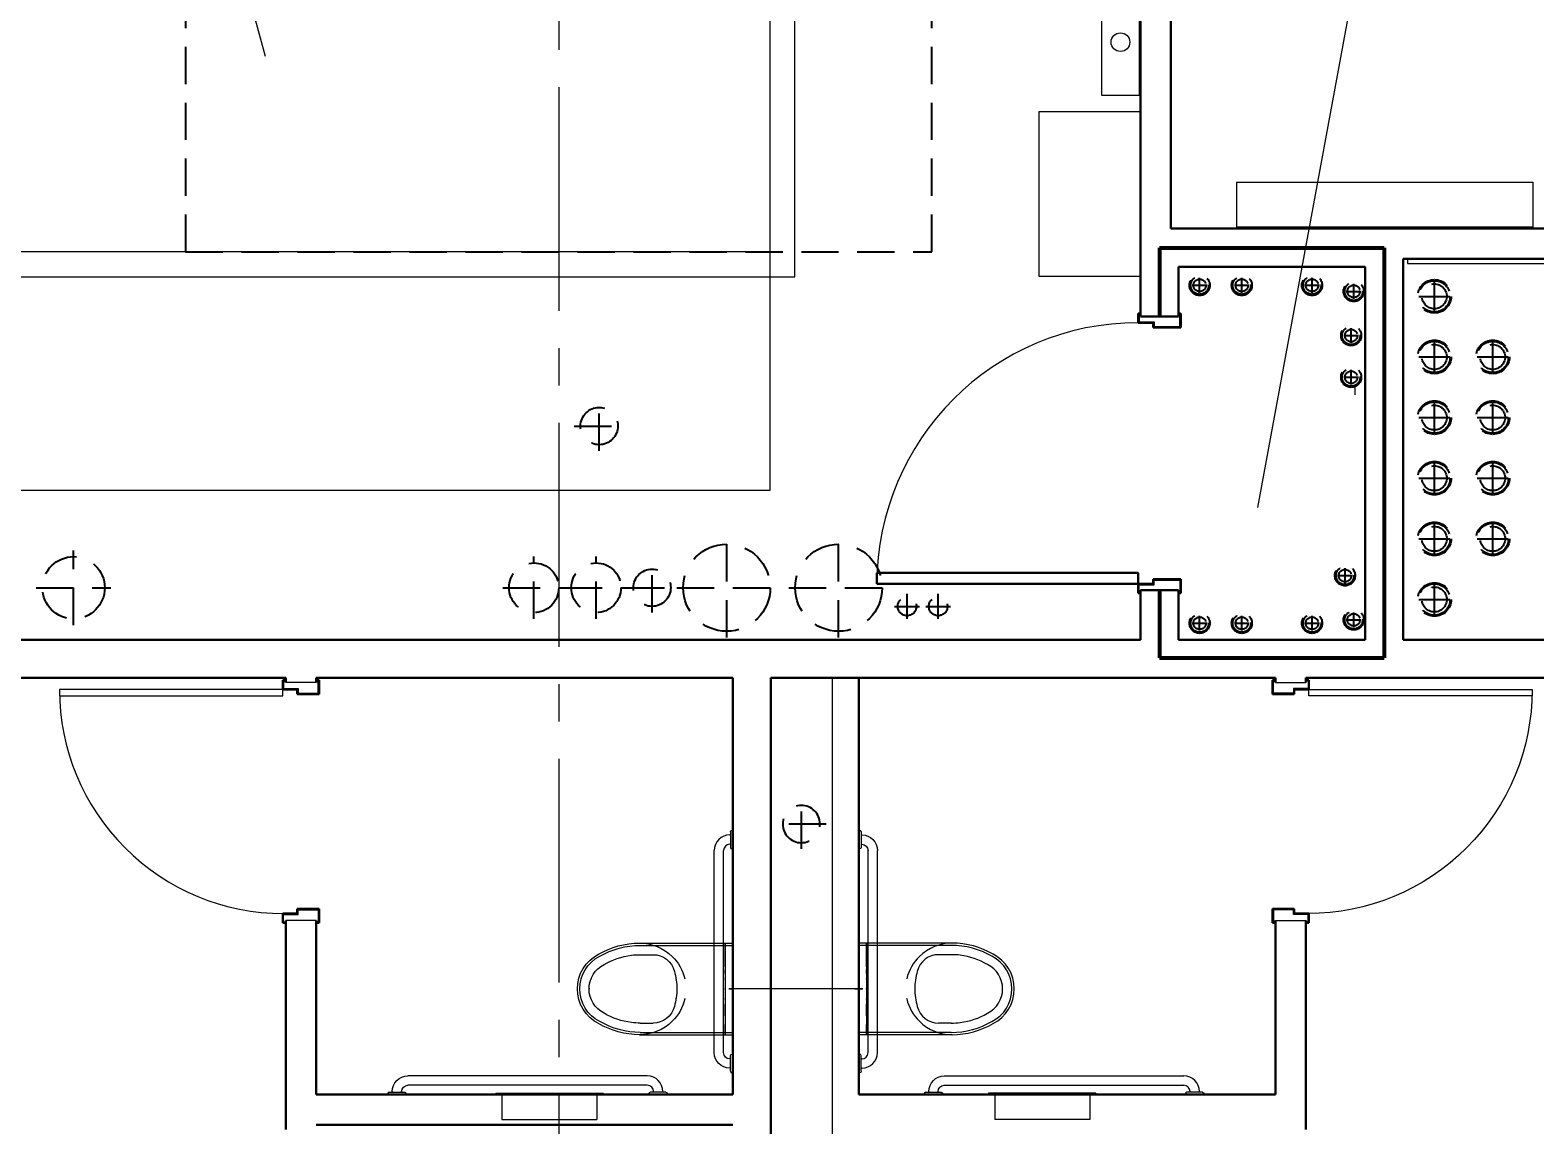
# Model space of a CAD drawing. Header units: inches. Extents: x -26012 to 27, y -3347 to 2082.
# Drawn here: x -23666 to -23424.1, y 690.8 to 866.8 of the extents above; entities that cross this region are included whole.
import ezdxf
from ezdxf import colors
from ezdxf.entities.mleader import LeaderData, LeaderLine
from ezdxf.enums import TextEntityAlignment as Align
from ezdxf.math import Vec2, Vec3

# ---------------------------------------------------------------- set-up
doc = ezdxf.new("R2010")
doc.units = ezdxf.units.IN
doc.header["$LTSCALE"] = 48
doc.header["$MEASUREMENT"] = 0
doc.linetypes.add('A_Column Grid$0$CENTER2', pattern=[1.125, 0.75, -0.125, 0.125, -0.125])
doc.linetypes.add('NB - 5th floor_plan$0$HIDDEN2', pattern=[0.1875, 0.125, -0.0625])
doc.layers.get('0').update_dxf_attribs({"plot": 0})
for name, color, linetype in [('A104$0$A-AREA-IDEN', 8, 'Continuous'), ('A104$0$A-DOOR', 8, 'Continuous'), ('A104$0$A-DOOR-FRAM', 8, 'Continuous'), ('A104$0$A-FLOR-PFIX', 8, 'Continuous'), ('A104$0$A-FLOR-SPCL', 8, 'Continuous'), ('A104$0$A-PLYWOOD', 8, 'Continuous'), ('A104$0$A-WALL-FULL-INTR', 8, 'Continuous'), ('A104$0$bc104 - A-WALL-FIRE', 8, 'Continuous'), ('A104$0$E-POWER-PNL', 8, 'Continuous'), ('A104$0$F-PROT-ALRM', 8, 'Continuous'), ('A104$0$Level 30', 8, 'Continuous'), ('A104$0$M-CONC-PAD', 8, 'Continuous'), ('A104$0$M-HVAC', 8, 'Continuous'), ('A_Column Grid$0$A-GRID-GRD1-15', 8, 'A_Column Grid$0$CENTER2'), ('Core Callout Boundary$0$M-Anno-Symb', 102, 'Continuous'), ('NB - 5th floor_plan$0$STDROPS', 1, 'NB - 5th floor_plan$0$HIDDEN2'), ('NB - 5th floor_plan$0$STWETSTACK', 1, 'NB - 5th floor_plan$0$HIDDEN2'), ('XREF', 8, 'Continuous')]:
    doc.layers.add(name, color=color, linetype=linetype)
doc.styles.add('Core Callout Boundary$0$MAMEP ANNO', font='arial.ttf', dxfattribs={"height": 0.101562})
doc.styles.get("Standard").update_dxf_attribs({"font": 'simplex.shx'})

# ---------------------------------------------------------------- blocks, each defined once
blk = doc.blocks.new('A104')
at = {"layer": 'A104$0$A-AREA-IDEN', "lineweight": 0}
blk.add_line((-23421.5321, 1046.3437, 0.2066), (-23468.6698, 790.0692, 0.2066), dxfattribs=at)
at = {"layer": 'A104$0$A-AREA-IDEN', "lineweight": 0, "elevation": 0.2066, "flags": 128}
blk.add_lwpolyline([(-23760.5768, 1163.8686), (-23710.4053, 1163.8686), (-23628.2191, 862.6629)], dxfattribs=at)
at = {"layer": 'A104$0$A-DOOR', "lineweight": 13, "extrusion": (0, 0, -1)}
for p, q in [((-23625.4078, 760.7836), (-23661.2872, 760.7836)), ((-23661.2872, 760.7187), (-23661.2872, 759.7845)), ((-23661.2742, 759.7845), (-23625.4078, 759.7845)), ((-23625.4078, 759.7845), (-23625.4078, 760.7836)), ((-23460.4095, 759.7845), (-23460.4095, 760.7836)), ((-23460.4095, 760.7836), (-23424.5301, 760.7836)), ((-23424.543, 759.7845), (-23460.4095, 759.7845)), ((-23424.5301, 760.7836), (-23424.5301, 759.7845))]:
    blk.add_line(p, q, dxfattribs=at)
at = {"layer": 'A104$0$A-DOOR', "lineweight": 0}
for centre, radius, start, end in [((-23487.8688, 777.7843), 42, 90, 180), ((-23625.3171, 760.751), 35.9701, 179.948539, 270.051461)]:
    blk.add_arc(centre, radius, start, end, dxfattribs=at)
at = {"layer": 'A104$0$A-DOOR', "lineweight": 13}
blk.add_arc((-23625.3171, 760.751), 35.9701, 179.948152, 181.539644, dxfattribs=at)
at = {"layer": 'A104$0$A-DOOR', "lineweight": 0, "extrusion": (0, 0, -1)}
for end in [270.051461, 181.539644]:
    blk.add_arc((23460.5001, 760.751), 35.9701, 179.948539, end, dxfattribs=at)
at = {"layer": 'A104$0$A-DOOR', "lineweight": 30}
blk.add_3dface([(-23529.8688, 777.7843), (-23529.8688, 779.5343), (-23487.8688, 779.5343), (-23487.8688, 777.7843)], dxfattribs=at)
at = {"layer": 'A104$0$A-DOOR-FRAM', "lineweight": 30}
for p, q in [((-23487.869, 821.2857), (-23487.869, 819.7847)), ((-23487.869, 821.2857), (-23487.494, 821.2857)), ((-23480.994, 821.2857), (-23481.369, 821.2857)), ((-23480.994, 819.0342), (-23480.994, 821.2857)), ((-23487.869, 819.7847), (-23485.4467, 819.7847)), ((-23485.4467, 819.7847), (-23485.4467, 819.0342)), ((-23485.4467, 819.0342), (-23480.994, 819.0342)), ((-23487.869, 776.2837), (-23487.869, 777.7847)), ((-23487.869, 777.7847), (-23485.4467, 777.7847)), ((-23485.4467, 777.7847), (-23485.4467, 778.5352)), ((-23485.4467, 778.5352), (-23480.994, 778.5352)), ((-23480.994, 778.5352), (-23480.994, 776.2837)), ((-23487.869, 776.2837), (-23487.494, 776.2837)), ((-23480.994, 776.2837), (-23481.369, 776.2837))]:
    blk.add_line(p, q, dxfattribs=at)
at = {"layer": 'A104$0$A-DOOR-FRAM', "lineweight": 13}
for p, q in [((-23487.7189, 821.1356), (-23487.7189, 819.9348)), ((-23487.7189, 821.1356), (-23487.494, 821.1356)), ((-23487.494, 821.2857), (-23487.494, 821.1356)), ((-23481.369, 821.1356), (-23481.369, 821.2857)), ((-23481.1441, 821.1356), (-23481.369, 821.1356)), ((-23481.1441, 819.1843), (-23481.1441, 821.1356)), ((-23487.7189, 819.9348), (-23485.2966, 819.9348)), ((-23485.2966, 819.9348), (-23485.2966, 819.1843)), ((-23485.2966, 819.1843), (-23481.1441, 819.1843)), ((-23487.7189, 776.4338), (-23487.7189, 777.6346)), ((-23487.7189, 777.6346), (-23485.2966, 777.6346)), ((-23485.2966, 777.6346), (-23485.2966, 778.3851)), ((-23485.2966, 778.3851), (-23481.1441, 778.3851)), ((-23481.1441, 778.3851), (-23481.1441, 776.4338)), ((-23487.7189, 776.4338), (-23487.494, 776.4338)), ((-23487.494, 776.2837), (-23487.494, 776.4338)), ((-23481.1441, 776.4338), (-23481.369, 776.4338)), ((-23481.369, 776.4338), (-23481.369, 776.2837))]:
    blk.add_line(p, q, dxfattribs=at)
at = {"layer": 'A104$0$A-DOOR-FRAM', "lineweight": 30, "extrusion": (0, 0, -1)}
for p, q in [((-23625.4078, 762.2845), (-23625.4078, 760.7836)), ((-23625.4078, 762.2845), (-23625.0328, 762.2845)), ((-23619.5564, 762.2845), (-23619.9314, 762.2845)), ((-23619.5564, 760.0331), (-23619.5564, 762.2845)), ((-23466.2609, 760.0331), (-23466.2609, 762.2845)), ((-23466.2609, 762.2845), (-23465.8859, 762.2845)), ((-23460.4095, 762.2845), (-23460.7845, 762.2845)), ((-23460.4095, 762.2845), (-23460.4095, 760.7836)), ((-23625.4078, 760.7836), (-23623.0559, 760.7836)), ((-23623.0559, 760.7836), (-23623.0559, 760.0331)), ((-23623.0559, 760.0331), (-23619.5564, 760.0331)), ((-23462.7614, 760.0331), (-23466.2609, 760.0331)), ((-23460.4095, 760.7836), (-23462.7614, 760.7836)), ((-23462.7614, 760.7836), (-23462.7614, 760.0331)), ((-23625.4078, 723.2695), (-23625.4078, 724.7705)), ((-23625.4078, 724.7705), (-23623.0559, 724.7705)), ((-23623.0559, 724.7705), (-23623.0559, 725.521)), ((-23623.0559, 725.521), (-23619.5564, 725.521)), ((-23619.5564, 725.521), (-23619.5564, 723.2695)), ((-23466.2609, 725.521), (-23466.2609, 723.2695)), ((-23462.7614, 725.521), (-23466.2609, 725.521)), ((-23462.7614, 724.7705), (-23462.7614, 725.521)), ((-23460.4095, 724.7705), (-23462.7614, 724.7705)), ((-23460.4095, 723.2695), (-23460.4095, 724.7705)), ((-23625.4078, 723.2695), (-23625.0328, 723.2695)), ((-23619.5564, 723.2695), (-23619.9314, 723.2695)), ((-23466.2609, 723.2695), (-23465.8859, 723.2695)), ((-23460.4095, 723.2695), (-23460.7845, 723.2695))]:
    blk.add_line(p, q, dxfattribs=at)
at = {"layer": 'A104$0$A-DOOR-FRAM', "lineweight": 13, "extrusion": (0, 0, -1)}
for p, q in [((-23625.2577, 762.1345), (-23625.2577, 760.9337)), ((-23625.2577, 762.1345), (-23625.0328, 762.1345)), ((-23625.0328, 762.2845), (-23625.0328, 762.1345)), ((-23619.9314, 762.1345), (-23619.9314, 762.2845)), ((-23619.7065, 762.1345), (-23619.9314, 762.1345)), ((-23619.7065, 760.1832), (-23619.7065, 762.1345)), ((-23466.1108, 760.1832), (-23466.1108, 762.1345)), ((-23466.1108, 762.1345), (-23465.8859, 762.1345)), ((-23465.8859, 762.1345), (-23465.8859, 762.2845)), ((-23460.7845, 762.2845), (-23460.7845, 762.1345)), ((-23460.5596, 762.1345), (-23460.7845, 762.1345)), ((-23460.5596, 762.1345), (-23460.5596, 760.9337)), ((-23625.2577, 760.9337), (-23622.9058, 760.9337)), ((-23622.9058, 760.9337), (-23622.9058, 760.1832)), ((-23622.9058, 760.1832), (-23619.7065, 760.1832)), ((-23462.9115, 760.1832), (-23466.1108, 760.1832)), ((-23460.5596, 760.9337), (-23462.9115, 760.9337)), ((-23462.9115, 760.9337), (-23462.9115, 760.1832)), ((-23625.2577, 723.4196), (-23625.2577, 724.6204)), ((-23625.2577, 724.6204), (-23622.9058, 724.6204)), ((-23625.2577, 723.4196), (-23625.0328, 723.4196)), ((-23625.0328, 723.2695), (-23625.0328, 723.4196)), ((-23622.9058, 724.6204), (-23622.9058, 725.3709)), ((-23622.9058, 725.3709), (-23619.7065, 725.3709)), ((-23619.7065, 723.4196), (-23619.9314, 723.4196)), ((-23619.9314, 723.4196), (-23619.9314, 723.2695)), ((-23619.7065, 725.3709), (-23619.7065, 723.4196)), ((-23462.9115, 725.3709), (-23466.1108, 725.3709)), ((-23466.1108, 725.3709), (-23466.1108, 723.4196)), ((-23466.1108, 723.4196), (-23465.8859, 723.4196)), ((-23465.8859, 723.4196), (-23465.8859, 723.2695)), ((-23462.9115, 724.6204), (-23462.9115, 725.3709)), ((-23460.5596, 724.6204), (-23462.9115, 724.6204)), ((-23460.7845, 723.2695), (-23460.7845, 723.4196)), ((-23460.5596, 723.4196), (-23460.7845, 723.4196)), ((-23460.5596, 723.4196), (-23460.5596, 724.6204))]:
    blk.add_line(p, q, dxfattribs=at)
at = {"layer": 'A104$0$A-FLOR-PFIX', "lineweight": 13}
for p, q in [((-23568.0549, 720.0347), (-23554.2646, 720.0347)), ((-23567.9107, 719.6597), (-23553.0337, 719.6597)), ((-23554.2646, 720.0347), (-23554.265, 718.391)), ((-23554.2646, 716.1833), (-23554.2646, 720.0347)), ((-23554.2646, 720.0347), (-23553.0342, 720.0347)), ((-23553.0337, 719.6597), (-23553.0342, 720.0347)), ((-23553.0342, 720.0347), (-23553.0342, 718.5756)), ((-23553.0342, 718.5756), (-23553.0342, 718.2955)), ((-23553.0337, 719.6597), (-23553.0337, 712.6597)), ((-23532.7837, 719.6597), (-23532.7833, 720.0347)), ((-23517.9068, 719.6597), (-23532.7837, 719.6597)), ((-23532.7837, 719.6597), (-23532.7837, 712.6597)), ((-23531.5529, 720.0347), (-23532.7833, 720.0347)), ((-23532.7833, 720.0347), (-23532.7833, 718.5756)), ((-23532.7833, 718.5756), (-23532.7833, 718.2955)), ((-23531.5529, 716.1833), (-23531.5529, 720.0347)), ((-23517.7626, 720.0347), (-23531.5529, 720.0347)), ((-23531.5529, 720.0347), (-23531.5524, 718.391)), ((-23567.9102, 718.1592), (-23565.864, 718.1597)), ((-23554.265, 718.391), (-23554.265, 718.1376)), ((-23554.265, 718.1376), (-23554.265, 717.6543)), ((-23554.265, 717.6543), (-23554.265, 717.0135)), ((-23554.265, 717.0135), (-23554.265, 715.7252)), ((-23554.2646, 716.1833), (-23554.2646, 715.9383)), ((-23553.0342, 718.2955), (-23553.0337, 717.7626)), ((-23553.0337, 717.7626), (-23553.0342, 717.0564)), ((-23553.0342, 717.0564), (-23553.0337, 715.767)), ((-23532.7833, 718.2955), (-23532.7837, 717.7626)), ((-23532.7837, 717.7626), (-23532.7833, 717.0564)), ((-23532.7833, 717.0564), (-23532.7837, 715.767)), ((-23531.5529, 716.1833), (-23531.5529, 715.9383)), ((-23531.5524, 718.391), (-23531.5524, 718.1376)), ((-23531.5524, 718.1376), (-23531.5524, 717.6543)), ((-23531.5524, 717.6543), (-23531.5524, 717.0135)), ((-23531.5524, 717.0135), (-23531.5524, 715.7252)), ((-23517.9073, 718.1592), (-23519.9535, 718.1597)), ((-23562.1691, 714.2842), (-23562.2454, 714.2842)), ((-23554.2646, 715.9383), (-23554.265, 715.2567)), ((-23554.2646, 715.4978), (-23554.265, 715.7252)), ((-23554.265, 715.2911), (-23554.2646, 715.4978)), ((-23554.2646, 715.113), (-23554.265, 715.2911)), ((-23554.265, 715.2567), (-23554.265, 714.2842)), ((-23554.2646, 715.113), (-23554.265, 714.4077)), ((-23554.265, 714.4077), (-23554.2646, 713.5687)), ((-23554.265, 714.2842), (-23554.265, 714.2512)), ((-23554.265, 714.2512), (-23554.2646, 714.1577)), ((-23554.2646, 714.1577), (-23554.2646, 714.0145)), ((-23554.2646, 714.0145), (-23554.2646, 713.5829)), ((-23553.0342, 715.2517), (-23553.0337, 715.4018)), ((-23553.0342, 715.2517), (-23553.0337, 714.5067)), ((-23553.0337, 714.5067), (-23553.0342, 713.6203)), ((-23553.0337, 715.576), (-23553.0337, 715.767)), ((-23553.0337, 715.4018), (-23553.0337, 715.576)), ((-23532.7837, 715.576), (-23532.7837, 715.767)), ((-23532.7837, 715.4018), (-23532.7837, 715.576)), ((-23532.7833, 715.2517), (-23532.7837, 715.4018)), ((-23532.7833, 715.2517), (-23532.7837, 714.5067)), ((-23532.7837, 714.5067), (-23532.7833, 713.6203)), ((-23531.5529, 715.9383), (-23531.5524, 715.2567)), ((-23531.5529, 715.4978), (-23531.5524, 715.7252)), ((-23531.5524, 715.2911), (-23531.5529, 715.4978)), ((-23531.5529, 715.113), (-23531.5524, 715.2911)), ((-23531.5529, 715.113), (-23531.5524, 714.4077)), ((-23531.5524, 714.4077), (-23531.5529, 713.5687)), ((-23531.5524, 714.2512), (-23531.5529, 714.1577)), ((-23531.5529, 714.1577), (-23531.5529, 714.0145)), ((-23531.5529, 714.0145), (-23531.5529, 713.5829)), ((-23531.5524, 715.2567), (-23531.5524, 714.2842)), ((-23531.5524, 714.2842), (-23531.5524, 714.2512)), ((-23523.6484, 714.2842), (-23523.5721, 714.2842)), ((-23576.1553, 712.6602), (-23576.1647, 712.6597)), ((-23576.1282, 712.6602), (-23576.1553, 712.6602)), ((-23576.0854, 712.6597), (-23576.1282, 712.6602)), ((-23576.0278, 712.6597), (-23576.0854, 712.6597)), ((-23562.082, 712.6597), (-23561.9855, 712.6597)), ((-23561.9762, 712.6597), (-23562.0337, 712.6597)), ((-23561.9855, 712.6597), (-23561.9762, 712.6597)), ((-23554.3246, 712.6597), (-23554.265, 712.6597)), ((-23554.2646, 713.5687), (-23554.265, 712.6597)), ((-23554.2646, 713.1272), (-23554.265, 712.6597)), ((-23554.265, 712.6597), (-23554.2646, 712.1922)), ((-23554.265, 712.6597), (-23554.265, 711.7508)), ((-23554.2646, 712.1922), (-23554.265, 711.7365)), ((-23554.265, 711.7508), (-23554.2646, 710.9117)), ((-23554.265, 711.7365), (-23554.2646, 711.3049)), ((-23554.2646, 713.5829), (-23554.2646, 713.1272)), ((-23553.675, 712.6597), (-23553.0337, 712.6597)), ((-23552.3905, 712.6597), (-23553.6076, 712.6597)), ((-23553.0342, 713.6203), (-23553.0337, 712.6597)), ((-23553.0337, 712.6597), (-23553.0342, 711.6991)), ((-23553.0342, 711.6991), (-23553.0342, 710.8128)), ((-23553.0337, 705.6597), (-23553.0337, 712.6597)), ((-23533.427, 712.6597), (-23532.2099, 712.6597)), ((-23532.7833, 713.6203), (-23532.7837, 712.6597)), ((-23532.7837, 705.6597), (-23532.7837, 712.6597)), ((-23532.7837, 712.6597), (-23532.7833, 711.6991)), ((-23532.1425, 712.6597), (-23532.7837, 712.6597)), ((-23532.7833, 711.6991), (-23532.7833, 710.8128)), ((-23531.5529, 713.5829), (-23531.5529, 713.1272)), ((-23531.5529, 713.5687), (-23531.5524, 712.6597)), ((-23531.5529, 713.1272), (-23531.5524, 712.6597)), ((-23531.5524, 712.6597), (-23531.5529, 712.1922)), ((-23531.5529, 712.1922), (-23531.5524, 711.7365)), ((-23531.5524, 711.7508), (-23531.5529, 710.9117)), ((-23531.5524, 711.7365), (-23531.5529, 711.3049)), ((-23531.5524, 712.6597), (-23531.5524, 711.7508)), ((-23531.4929, 712.6597), (-23531.5524, 712.6597)), ((-23523.832, 712.6597), (-23523.8413, 712.6597)), ((-23523.8413, 712.6597), (-23523.7837, 712.6597)), ((-23523.7355, 712.6597), (-23523.832, 712.6597)), ((-23509.7897, 712.6597), (-23509.7321, 712.6597)), ((-23509.7321, 712.6597), (-23509.6893, 712.6602)), ((-23509.6893, 712.6602), (-23509.6622, 712.6602)), ((-23509.6622, 712.6602), (-23509.6528, 712.6597)), ((-23562.1691, 711.0352), (-23562.2459, 711.0352)), ((-23560.7956, 711.0352), (-23560.6991, 711.0352)), ((-23560.6888, 711.0352), (-23560.7473, 711.0352)), ((-23560.6991, 711.0352), (-23560.6888, 711.0352)), ((-23554.2646, 711.1617), (-23554.265, 711.0682)), ((-23554.265, 711.0682), (-23554.265, 711.0352)), ((-23554.265, 711.0352), (-23554.265, 710.0628)), ((-23554.2646, 710.9117), (-23554.265, 710.2065)), ((-23554.265, 710.0283), (-23554.265, 710.2065)), ((-23554.265, 710.0628), (-23554.2646, 709.3812)), ((-23554.265, 709.8216), (-23554.265, 710.0283)), ((-23554.265, 709.5943), (-23554.265, 709.8216)), ((-23554.265, 708.3064), (-23554.265, 709.5943)), ((-23554.2646, 711.3049), (-23554.2646, 711.1617)), ((-23554.2646, 709.3812), (-23554.2646, 709.1361)), ((-23554.2646, 709.1361), (-23554.2646, 705.2847)), ((-23553.0342, 710.8128), (-23553.0337, 710.0677)), ((-23553.0337, 709.9176), (-23553.0337, 710.0677)), ((-23553.0337, 709.7434), (-23553.0337, 709.9176)), ((-23553.0337, 709.5524), (-23553.0337, 709.7434)), ((-23553.0337, 708.2635), (-23553.0337, 709.5524)), ((-23532.7833, 710.8128), (-23532.7837, 710.0677)), ((-23532.7837, 709.9176), (-23532.7837, 710.0677)), ((-23532.7837, 709.7434), (-23532.7837, 709.9176)), ((-23532.7837, 709.5524), (-23532.7837, 709.7434)), ((-23532.7837, 708.2635), (-23532.7837, 709.5524)), ((-23531.5529, 711.3049), (-23531.5529, 711.1617)), ((-23531.5529, 711.1617), (-23531.5524, 711.0682)), ((-23531.5529, 710.9117), (-23531.5524, 710.2065)), ((-23531.5524, 710.0628), (-23531.5529, 709.3812)), ((-23531.5529, 709.3812), (-23531.5529, 709.1361)), ((-23531.5529, 709.1361), (-23531.5529, 705.2847)), ((-23531.5524, 711.0682), (-23531.5524, 711.0352)), ((-23531.5524, 711.0352), (-23531.5524, 710.0628)), ((-23531.5524, 710.0283), (-23531.5524, 710.2065)), ((-23531.5524, 709.8216), (-23531.5524, 710.0283)), ((-23531.5524, 709.5943), (-23531.5524, 709.8216)), ((-23531.5524, 708.3064), (-23531.5524, 709.5943)), ((-23525.1184, 711.0352), (-23525.1287, 711.0352)), ((-23525.1287, 711.0352), (-23525.0702, 711.0352)), ((-23525.0219, 711.0352), (-23525.1184, 711.0352)), ((-23523.6484, 711.0352), (-23523.5716, 711.0352)), ((-23567.9102, 707.1597), (-23565.864, 707.1597)), ((-23554.265, 708.3064), (-23554.265, 707.6651)), ((-23554.265, 707.6651), (-23554.2646, 707.1819)), ((-23554.2646, 707.1819), (-23554.265, 706.9284)), ((-23554.2646, 705.2847), (-23554.265, 706.9284)), ((-23553.0337, 708.2635), (-23553.0342, 707.5569)), ((-23553.0342, 707.5569), (-23553.0342, 707.0239)), ((-23553.0342, 707.0239), (-23553.0342, 706.7439)), ((-23553.0342, 705.2847), (-23553.0342, 706.7439)), ((-23532.7837, 708.2635), (-23532.7833, 707.5569)), ((-23532.7833, 707.5569), (-23532.7833, 707.0239)), ((-23532.7833, 707.0239), (-23532.7833, 706.7439)), ((-23532.7833, 705.2847), (-23532.7833, 706.7439)), ((-23531.5524, 707.6651), (-23531.5529, 707.1819)), ((-23531.5529, 707.1819), (-23531.5524, 706.9284)), ((-23531.5529, 705.2847), (-23531.5524, 706.9284)), ((-23531.5524, 708.3064), (-23531.5524, 707.6651)), ((-23517.9073, 707.1597), (-23519.9535, 707.1597)), ((-23568.0544, 705.2847), (-23554.2646, 705.2847)), ((-23567.9107, 705.6597), (-23553.0337, 705.6597)), ((-23554.2646, 705.2847), (-23553.0342, 705.2847)), ((-23553.0337, 705.6597), (-23553.0342, 705.2847)), ((-23532.7837, 705.6597), (-23532.7833, 705.2847)), ((-23517.9068, 705.6597), (-23532.7837, 705.6597)), ((-23531.5529, 705.2847), (-23532.7833, 705.2847)), ((-23517.7631, 705.2847), (-23531.5529, 705.2847))]:
    blk.add_line(p, q, dxfattribs=at)
at = {"layer": 'A104$0$A-FLOR-PFIX', "lineweight": 0, "extrusion": (0, 0, -1)}
blk.add_line((-23532.7834, 712.6595), (-23553.0333, 712.6595), dxfattribs=at)
at = {"layer": 'A104$0$A-FLOR-PFIX', "lineweight": 13, "extrusion": (0, 0, -1)}
for centre, radius, start, end in [((23567.9816, 706.9256), 13.1082, 59.571383, 89.685294), ((23567.9096, 706.6579), 13.0007, 59.8405, 90), ((23567.9096, 706.6578), 13.0008, 59.840611, 90.000111), ((23568.0724, 712.4937), 7.54, 90.142736, 134.4461), ((23571.7848, 712.6582), 6.2503, 0, 63.019806), ((23571.7848, 712.6582), 5.8753, 0, 63.119008), ((23571.7848, 712.6582), 4.3752, 0, 63.657061), ((23567.9096, 706.6579), 11.5006, 59.617403, 82.854531), ((23567.9096, 706.6579), 11.5006, 82.854533, 90), ((23565.843, 714.6583), 3.5002, 89.644078, 166.434231), ((23568.0724, 712.4937), 7.54, 134.4461, 166.274158), ((23572.0348, 712.6582), 10.0005, 163.614631, 180), ((23571.7848, 712.6582), 6.2503, 296.980194, 0), ((23571.7848, 712.6582), 5.8753, 296.880992, 0), ((23571.7848, 712.6582), 4.3752, 296.342939, 0), ((23572.0348, 712.6582), 10.0005, 180, 196.385369), ((23565.843, 710.6581), 3.5002, 193.565769, 270.355922), ((23568.0724, 712.8228), 7.54, 193.725842, 225.5539), ((23567.9816, 718.3909), 13.1082, 270.314706, 300.428617), ((23567.9096, 718.6586), 13.0008, 269.999892, 300.159392), ((23567.9096, 718.6586), 13.0007, 270, 300.1595), ((23567.9096, 718.6586), 11.5006, 277.145467, 300.382594), ((23567.9096, 718.6586), 11.5006, 270, 277.145467), ((23568.0724, 712.8228), 7.54, 225.5539, 269.857264)]:
    blk.add_arc(centre, radius, start, end, dxfattribs=at)
at = {"layer": 'A104$0$A-FLOR-PFIX', "lineweight": 13}
for centre, radius, start, end in [((-23517.7443, 712.4937), 7.54, 90.142736, 134.4461), ((-23517.9071, 706.6578), 13.0008, 59.840611, 90.000111), ((-23517.9071, 706.6579), 13.0007, 59.8405, 90), ((-23517.8351, 706.9256), 13.1082, 59.571383, 89.685294), ((-23517.7443, 712.4937), 7.54, 134.4461, 166.274158), ((-23519.9737, 714.6583), 3.5002, 89.644078, 166.434231), ((-23517.9071, 706.6579), 11.5006, 82.854533, 90), ((-23517.9071, 706.6579), 11.5006, 59.617403, 82.854531), ((-23514.0319, 712.6582), 4.3752, 0, 63.657061), ((-23514.0319, 712.6582), 5.8753, 0, 63.119008), ((-23514.0319, 712.6582), 6.2503, 0, 63.019806), ((-23513.7819, 712.6582), 10.0005, 163.614631, 180), ((-23513.7819, 712.6582), 10.0005, 180, 196.385369), ((-23514.0319, 712.6582), 4.3752, 296.342939, 0), ((-23514.0319, 712.6582), 5.8753, 296.880992, 0), ((-23514.0319, 712.6582), 6.2503, 296.980194, 0), ((-23517.7443, 712.8228), 7.54, 193.725842, 225.5539), ((-23519.9737, 710.6581), 3.5002, 193.565769, 270.355922), ((-23517.7443, 712.8228), 7.54, 225.5539, 269.857264), ((-23517.9071, 718.6586), 13.0008, 269.999892, 300.159392), ((-23517.9071, 718.6586), 13.0007, 270, 300.1595), ((-23517.9071, 718.6586), 11.5006, 270, 277.145467), ((-23517.8351, 718.3909), 13.1082, 270.314706, 300.428617), ((-23517.9071, 718.6586), 11.5006, 277.145467, 300.382594)]:
    blk.add_arc(centre, radius, start, end, dxfattribs=at)
for p in [(-23554.265, 714.2842), (-23531.5524, 714.2842), (-23554.265, 712.6597), (-23553.0337, 712.6597), (-23532.7837, 712.6597), (-23531.5524, 712.6597), (-23554.265, 711.0352), (-23531.5524, 711.0352)]:
    blk.add_point(p, dxfattribs=at)
at = {"layer": 'A104$0$A-FLOR-SPCL', "lineweight": 0}
for p, q in [((-23553.1592, 738.1592), (-23553.0337, 738.1592)), ((-23532.6583, 738.1592), (-23532.7837, 738.1592)), ((-23553.5342, 735.9092), (-23553.4087, 735.9092)), ((-23553.5337, 737.4092), (-23553.4092, 737.4092)), ((-23553.4087, 737.9092), (-23553.4092, 735.4092)), ((-23532.4087, 737.9092), (-23532.4083, 735.4092)), ((-23532.2833, 735.9092), (-23532.4087, 735.9092)), ((-23532.2837, 737.4092), (-23532.4083, 737.4092)), ((-23556.0337, 702.4097), (-23556.0337, 734.9092)), ((-23554.5337, 702.4097), (-23554.5342, 734.9092)), ((-23553.1587, 735.1592), (-23553.0337, 735.1592)), ((-23532.6587, 735.1592), (-23532.7837, 735.1592)), ((-23531.2837, 702.4097), (-23531.2833, 734.9092)), ((-23529.7837, 702.4097), (-23529.7837, 734.9092)), ((-23553.4092, 699.4092), (-23553.4092, 701.9097)), ((-23553.1587, 702.1597), (-23553.0342, 702.1597)), ((-23532.6587, 702.1597), (-23532.7833, 702.1597)), ((-23532.4083, 699.4092), (-23532.4083, 701.9097)), ((-23553.5342, 701.4097), (-23553.4087, 701.4097)), ((-23553.5342, 699.9092), (-23553.4092, 699.9092)), ((-23532.2833, 701.4097), (-23532.4087, 701.4097)), ((-23532.2833, 699.9092), (-23532.4083, 699.9092)), ((-23566.7842, 697.1597), (-23605.2877, 697.1597)), ((-23566.7837, 698.6597), (-23605.2872, 698.6597)), ((-23553.1587, 699.1592), (-23553.0342, 699.1592)), ((-23532.6587, 699.1592), (-23532.7833, 699.1592)), ((-23519.0337, 698.6597), (-23480.5303, 698.6597)), ((-23519.0333, 697.1597), (-23480.5298, 697.1597)), ((-23608.5392, 695.7847), (-23608.5392, 695.6597)), ((-23608.2887, 696.0347), (-23605.7887, 696.0347)), ((-23607.7887, 696.1602), (-23607.7887, 696.0347)), ((-23606.2892, 696.1597), (-23606.2887, 696.0352)), ((-23605.5377, 695.7847), (-23605.5377, 695.6597)), ((-23566.5337, 695.7847), (-23566.5337, 695.6597)), ((-23563.7837, 696.0347), (-23566.2842, 696.0347)), ((-23565.7842, 696.1597), (-23565.7842, 696.0342)), ((-23564.2837, 696.1597), (-23564.2842, 696.0347)), ((-23563.5342, 695.7847), (-23563.5342, 695.6597)), ((-23522.2833, 695.7847), (-23522.2833, 695.6597)), ((-23522.0337, 696.0347), (-23519.5333, 696.0347)), ((-23521.5337, 696.1597), (-23521.5333, 696.0347)), ((-23520.0333, 696.1597), (-23520.0333, 696.0342)), ((-23519.2837, 695.7847), (-23519.2837, 695.6597)), ((-23480.2798, 695.7847), (-23480.2798, 695.6597)), ((-23477.5288, 696.0347), (-23480.0288, 696.0347)), ((-23479.5283, 696.1597), (-23479.5288, 696.0352)), ((-23478.0288, 696.1602), (-23478.0288, 696.0347)), ((-23477.2783, 695.7847), (-23477.2783, 695.6597))]:
    blk.add_line(p, q, dxfattribs=at)
at = {"layer": 'A104$0$A-FLOR-SPCL', "lineweight": 13}
for p, q in [((-23591.1607, 695.9082), (-23591.1607, 695.6602)), ((-23591.1607, 695.9082), (-23573.9058, 695.9082)), ((-23591.1607, 695.6602), (-23573.9058, 695.6602)), ((-23590.1617, 695.6592), (-23590.1587, 691.6592)), ((-23574.9058, 695.6602), (-23574.9068, 691.6592)), ((-23573.9058, 695.9082), (-23573.9058, 695.6602)), ((-23511.9117, 695.9082), (-23511.9117, 695.6602)), ((-23494.6568, 695.9082), (-23511.9117, 695.9082)), ((-23494.6568, 695.6602), (-23511.9117, 695.6602)), ((-23510.9117, 695.6602), (-23510.9107, 691.6592)), ((-23495.6558, 695.6592), (-23495.6587, 691.6592)), ((-23494.6568, 695.9082), (-23494.6568, 695.6602)), ((-23590.1587, 691.6592), (-23574.9068, 691.6592)), ((-23495.6587, 691.6592), (-23510.9107, 691.6592))]:
    blk.add_line(p, q, dxfattribs=at)
at = {"layer": 'A104$0$A-FLOR-SPCL', "lineweight": 0, "extrusion": (0, 0, -1)}
for centre, radius, start, end in [((23553.1586, 737.9087), 0.25, 0, 90), ((23532.2831, 734.9085), 2.5001, 90, 180), ((23532.2831, 734.9085), 1.0001, 90, 180), ((23532.6581, 735.4086), 0.25, 180, 270), ((23553.5337, 702.4071), 2.5001, 270, 0), ((23553.5337, 702.4071), 1.0001, 270, 0), ((23553.1586, 701.9071), 0.25, 0, 90), ((23532.6581, 699.407), 0.25, 180, 270), ((23605.2877, 696.1571), 2.5001, 0, 90), ((23605.2877, 696.1571), 1.0001, 0, 90), ((23519.0305, 696.1571), 2.5001, 0, 90), ((23519.0305, 696.1571), 1.0001, 0, 90), ((23605.7877, 695.7821), 0.25, 90, 180), ((23563.7858, 695.7821), 0.25, 90, 180), ((23519.5306, 695.7821), 0.25, 90, 180), ((23477.5286, 695.7821), 0.25, 90, 180)]:
    blk.add_arc(centre, radius, start, end, dxfattribs=at)
at = {"layer": 'A104$0$A-FLOR-SPCL', "lineweight": 0}
for centre, radius, start, end in [((-23532.6581, 737.9087), 0.25, 0, 90), ((-23553.5337, 734.9085), 2.5001, 90, 180), ((-23553.5337, 734.9085), 1.0001, 90, 180), ((-23553.1586, 735.4086), 0.25, 180, 270), ((-23532.6581, 701.9071), 0.25, 0, 90), ((-23532.2831, 702.4071), 1.0001, 270, 0), ((-23532.2831, 702.4071), 2.5001, 270, 0), ((-23553.1586, 699.407), 0.25, 180, 270), ((-23566.786, 696.1571), 2.5001, 0, 90), ((-23566.786, 696.1571), 1.0001, 0, 90), ((-23480.5288, 696.1571), 2.5001, 0, 90), ((-23480.5288, 696.1571), 1.0001, 0, 90), ((-23608.2879, 695.7821), 0.25, 90, 180), ((-23566.2859, 695.7821), 0.25, 90, 180), ((-23522.0307, 695.7821), 0.25, 90, 180), ((-23480.0288, 695.7821), 0.25, 90, 180)]:
    blk.add_arc(centre, radius, start, end, dxfattribs=at)
for p in [(-23553.0337, 700.6597), (-23532.7837, 700.6597), (-23565.0337, 695.6597), (-23520.7837, 695.6597)]:
    blk.add_point(p, dxfattribs=at)
at = {"layer": 'A104$0$A-PLYWOOD', "lineweight": 13}
blk.add_3dface([(-23444.5368, 829.2876), (-23413.9273, 829.2876), (-23413.9273, 830.0376), (-23444.5368, 830.0376)], dxfattribs=at)
at = {"layer": 'A104$0$A-WALL-FULL-INTR', "lineweight": 30}
for p, q in [((-23487.4943, 880.9216), (-23487.4943, 820.7857)), ((-23482.6222, 876.0466), (-23482.6222, 834.9097)), ((-23413.324, 834.9097), (-23482.6222, 834.9097)), ((-23445.237, 768.7847), (-23445.2367, 830.0376)), ((-23413.324, 830.0376), (-23445.2367, 830.0376)), ((-23451.3619, 828.7847), (-23481.369, 828.7847)), ((-23481.369, 828.7847), (-23481.369, 820.7857)), ((-23451.3619, 769.2682), (-23451.3617, 828.7847)), ((-23487.4943, 820.7857), (-23481.369, 820.7857)), ((-23487.4943, 776.7837), (-23487.4943, 768.7847)), ((-23487.4943, 776.7837), (-23481.369, 776.7837)), ((-23481.369, 776.7837), (-23481.369, 768.7847)), ((-23451.3619, 777.4657), (-23451.3619, 768.7847)), ((-23487.4943, 768.7847), (-23720.6913, 768.7847)), ((-23451.3619, 768.7847), (-23481.369, 768.7847)), ((-23445.2369, 768.7847), (-23360.3986, 768.7847))]:
    blk.add_line(p, q, dxfattribs=at)
at = {"layer": 'A104$0$A-WALL-FULL-INTR', "lineweight": 30, "extrusion": (0, 0, -1)}
for p, q in [((-23624.9128, 762.6595), (-23685.6582, 762.6596)), ((-23624.9084, 762.6595), (-23624.9084, 762.0092)), ((-23624.9084, 762.6595), (-23624.9084, 761.9095)), ((-23553.0334, 762.6595), (-23620.0334, 762.6595)), ((-23620.0334, 762.6595), (-23620.0334, 762.0092)), ((-23620.0334, 762.6595), (-23620.0334, 761.9095)), ((-23553.0333, 695.6595), (-23553.0334, 762.6595)), ((-23546.9083, 613.4097), (-23546.9084, 762.6595)), ((-23546.9084, 762.6595), (-23465.7813, 762.6595)), ((-23532.7834, 762.6595), (-23532.7834, 695.6595)), ((-23465.7831, 762.6595), (-23465.784, 761.9095)), ((-23460.9081, 762.6595), (-23460.909, 761.9095)), ((-23460.9083, 762.6594), (-23400.1584, 762.6594)), ((-23624.9084, 723.6445), (-23624.9078, 690.0347)), ((-23620.0334, 723.6445), (-23620.0334, 695.6595)), ((-23620.0334, 723.5448), (-23620.0334, 695.6595)), ((-23465.7819, 723.6445), (-23465.7806, 695.6595)), ((-23460.9063, 690.0345), (-23460.908, 723.6445)), ((-23553.0328, 695.6597), (-23620.0328, 695.6597)), ((-23532.7834, 695.6595), (-23465.7806, 695.6595)), ((-23553.0328, 690.7847), (-23620.0328, 690.7847))]:
    blk.add_line(p, q, dxfattribs=at)
at = {"layer": 'A104$0$A-WALL-FULL-INTR', "lineweight": 0, "extrusion": (0, 0, -1)}
for p, q in [((-23537.0306, 651.0347), (-23537.0337, 762.6594)), ((-23620.0334, 761.9095), (-23624.9084, 761.9095)), ((-23465.784, 761.9095), (-23460.909, 761.9095)), ((-23620.0334, 723.6445), (-23624.9084, 723.6445)), ((-23465.7819, 723.6445), (-23460.908, 723.6445))]:
    blk.add_line(p, q, dxfattribs=at)
at = {"layer": 'A104$0$bc104 - A-WALL-FIRE', "lineweight": 53}
for p, q in [((-23484.4316, 831.8462), (-23448.2994, 831.8462)), ((-23484.4316, 831.8462), (-23484.4316, 820.7857)), ((-23448.2994, 831.8462), (-23448.2994, 765.8991)), ((-23484.4316, 776.7837), (-23484.4316, 765.8991)), ((-23484.4316, 765.8991), (-23448.2994, 765.8991))]:
    blk.add_line(p, q, dxfattribs=at)
at = {"layer": 'A104$0$E-POWER-PNL', "lineweight": 13}
blk.add_3dface([(-23424.4012, 835.1213), (-23472.0237, 835.1213), (-23472.0237, 842.3765), (-23424.4012, 842.3765)], dxfattribs=at)
at = {"layer": 'A104$0$F-PROT-ALRM', "lineweight": 0}
blk.add_line((-23453.0352, 809.5873), (-23453.0352, 808.1783), dxfattribs=at)
at = {"layer": 'A104$0$Level 30', "lineweight": 0}
for p, q in [((-23566.7842, 697.1597), (-23605.2877, 697.1597)), ((-23566.7837, 698.6597), (-23605.2872, 698.6597)), ((-23519.0337, 698.6597), (-23480.5303, 698.6597)), ((-23519.0333, 697.1597), (-23480.5298, 697.1597)), ((-23608.5392, 695.7847), (-23608.5392, 695.6597)), ((-23608.2887, 696.0347), (-23605.7887, 696.0347)), ((-23607.7887, 696.1602), (-23607.7887, 696.0347)), ((-23606.2892, 696.1597), (-23606.2887, 696.0352)), ((-23605.5377, 695.7847), (-23605.5377, 695.6597)), ((-23566.5337, 695.7847), (-23566.5337, 695.6597)), ((-23563.7837, 696.0347), (-23566.2842, 696.0347)), ((-23565.7842, 696.1597), (-23565.7842, 696.0342)), ((-23564.2837, 696.1597), (-23564.2842, 696.0347)), ((-23563.5342, 695.7847), (-23563.5342, 695.6597)), ((-23522.2833, 695.7847), (-23522.2833, 695.6597)), ((-23522.0337, 696.0347), (-23519.5333, 696.0347)), ((-23521.5337, 696.1597), (-23521.5333, 696.0347)), ((-23520.0333, 696.1597), (-23520.0333, 696.0342)), ((-23519.2837, 695.7847), (-23519.2837, 695.6597)), ((-23480.2798, 695.7847), (-23480.2798, 695.6597)), ((-23477.5288, 696.0347), (-23480.0288, 696.0347)), ((-23479.5283, 696.1597), (-23479.5288, 696.0352)), ((-23478.0288, 696.1602), (-23478.0288, 696.0347)), ((-23477.2783, 695.7847), (-23477.2783, 695.6597))]:
    blk.add_line(p, q, dxfattribs=at)
at = {"layer": 'A104$0$Level 30', "lineweight": 0, "extrusion": (0, 0, -1)}
for centre, radius, start, end in [((23605.2877, 696.1571), 2.5001, 0, 90), ((23605.2877, 696.1571), 1.0001, 0, 90), ((23519.0305, 696.1571), 2.5001, 0, 90), ((23519.0305, 696.1571), 1.0001, 0, 90), ((23605.7877, 695.7821), 0.25, 90, 180), ((23563.7858, 695.7821), 0.25, 90, 180), ((23519.5306, 695.7821), 0.25, 90, 180), ((23477.5286, 695.7821), 0.25, 90, 180)]:
    blk.add_arc(centre, radius, start, end, dxfattribs=at)
at = {"layer": 'A104$0$Level 30', "lineweight": 0}
for centre, radius, start, end in [((-23566.786, 696.1571), 2.5001, 0, 90), ((-23566.786, 696.1571), 1.0001, 0, 90), ((-23480.5288, 696.1571), 2.5001, 0, 90), ((-23480.5288, 696.1571), 1.0001, 0, 90), ((-23608.2879, 695.7821), 0.25, 90, 180), ((-23566.2859, 695.7821), 0.25, 90, 180), ((-23522.0307, 695.7821), 0.25, 90, 180), ((-23480.0288, 695.7821), 0.25, 90, 180)]:
    blk.add_arc(centre, radius, start, end, dxfattribs=at)
for p in [(-23565.0337, 695.6597), (-23520.7837, 695.6597)]:
    blk.add_point(p, dxfattribs=at)
at = {"layer": 'A104$0$M-CONC-PAD', "lineweight": 0}
blk.add_3dface([(-23543.0824, 915.1574), (-23742.0824, 915.1574), (-23742.0824, 827.1574), (-23543.0824, 827.1574)], dxfattribs=at)
at = {"layer": 'A104$0$M-HVAC', "lineweight": 0}
for p, q in [((-23547.0824, 831.1574), (-23547.0824, 792.8039)), ((-23547.0824, 792.8039), (-23737.6534, 792.8039))]:
    blk.add_line(p, q, dxfattribs=at)
blk.add_circle((-23490.7134, 864.8918), 1.5, dxfattribs=at)
at = {"layer": 'A104$0$M-HVAC', "lineweight": 13}
for points in [[(-23737.6534, 911.8039), (-23547.0824, 911.8039), (-23547.0824, 831.1574), (-23737.6534, 831.1574)], [(-23487.5364, 853.6762), (-23503.8364, 853.6762), (-23503.8364, 827.2762), (-23487.5364, 827.2762)]]:
    blk.add_3dface(points, dxfattribs=at)
at = {"layer": 'A104$0$M-HVAC', "lineweight": 0}
blk.add_3dface([(-23493.7134, 873.4876), (-23487.7134, 873.4876), (-23487.7134, 856.296), (-23493.7134, 856.296)], dxfattribs=at)
blk = doc.blocks.new('NB - 5th floor_plan')
at = {"layer": 'NB - 5th floor_plan$0$STDROPS', "color": 1, "linetype": 'NB - 5th floor_plan$0$HIDDEN2'}
blk.add_lwpolyline([(-23641.02, 831.16), (-23521.02, 831.16), (-23521.02, 999.16), (-23641.02, 999.16)], close=True, dxfattribs=at)
at = {"layer": 'NB - 5th floor_plan$0$STWETSTACK', "color": 1, "linetype": 'NB - 5th floor_plan$0$HIDDEN2'}
for p, q in [((-23479.17, 825.79, -0.01), (-23476.79, 825.79, -0.01)), ((-23477.98, 824.61, -0.01), (-23477.98, 826.98, -0.01)), ((-23472.4, 825.79, -0.01), (-23470.02, 825.79, -0.01)), ((-23471.21, 824.61, -0.01), (-23471.21, 826.98, -0.01)), ((-23461.1, 825.79, -0.01), (-23458.72, 825.79, -0.01)), ((-23459.91, 824.61, -0.01), (-23459.91, 826.98, -0.01)), ((-23453.21, 823.63, -0.01), (-23453.21, 826.01, -0.01)), ((-23440.24, 821.52, -0.01), (-23440.24, 826.52, -0.01)), ((-23454.4, 824.82, -0.01), (-23452.02, 824.82, -0.01)), ((-23442.74, 824.02, -0.01), (-23437.74, 824.02, -0.01)), ((-23453.62, 816.52, -0.01), (-23453.62, 818.9, -0.01)), ((-23454.81, 817.71, -0.01), (-23452.43, 817.71, -0.01)), ((-23440.24, 811.77, -0.01), (-23440.24, 816.77, -0.01)), ((-23430.86, 811.77, -0.01), (-23430.86, 816.77, -0.01)), ((-23442.74, 814.27, -0.01), (-23437.74, 814.27, -0.01)), ((-23433.36, 814.27, -0.01), (-23428.36, 814.27, -0.01)), ((-23454.81, 811.01, -0.01), (-23452.43, 811.01, -0.01)), ((-23453.62, 809.82, -0.01), (-23453.62, 812.2, -0.01)), ((-23574.52, 799.16, -0.01), (-23574.52, 807.16, -0.01)), ((-23440.24, 802.02, -0.01), (-23440.24, 807.02, -0.01)), ((-23430.86, 802.02, -0.01), (-23430.86, 807.02, -0.01)), ((-23442.74, 804.52, -0.01), (-23437.74, 804.52, -0.01)), ((-23433.36, 804.52, -0.01), (-23428.36, 804.52, -0.01)), ((-23578.52, 803.16, -0.01), (-23570.52, 803.16, -0.01)), ((-23440.24, 792.27, -0.01), (-23440.24, 797.27, -0.01)), ((-23430.86, 792.27, -0.01), (-23430.86, 797.27, -0.01)), ((-23442.74, 794.77, -0.01), (-23437.74, 794.77, -0.01)), ((-23433.36, 794.77, -0.01), (-23428.36, 794.77, -0.01)), ((-23440.24, 782.52, -0.01), (-23440.24, 787.52, -0.01)), ((-23430.86, 782.52, -0.01), (-23430.86, 787.52, -0.01)), ((-23554.02, 769.16, -0.01), (-23554.02, 785.16, -0.01)), ((-23536.02, 769.16, -0.01), (-23536.02, 785.16, -0.01)), ((-23442.74, 785.02, -0.01), (-23437.74, 785.02, -0.01)), ((-23433.36, 785.02, -0.01), (-23428.36, 785.02, -0.01)), ((-23659.02, 771.16, -0.01), (-23659.02, 783.16, -0.01)), ((-23585.02, 772.16, -0.01), (-23585.02, 782.16, -0.01)), ((-23575.02, 772.16, -0.01), (-23575.02, 782.16, -0.01)), ((-23566.02, 773.16, -0.01), (-23566.02, 781.16, -0.01)), ((-23455.8, 779.11, -0.01), (-23453.42, 779.11, -0.01)), ((-23454.61, 777.92, -0.01), (-23454.61, 780.29, -0.01)), ((-23665.02, 777.16, -0.01), (-23653.02, 777.16, -0.01)), ((-23590.02, 777.16, -0.01), (-23580.02, 777.16, -0.01)), ((-23580.02, 777.16, -0.01), (-23570.02, 777.16, -0.01)), ((-23570.02, 777.16, -0.01), (-23562.02, 777.16, -0.01)), ((-23562.02, 777.16, -0.01), (-23546.02, 777.16, -0.01)), ((-23544.02, 777.16, -0.01), (-23528.02, 777.16, -0.01)), ((-23440.24, 772.77, -0.01), (-23440.24, 777.77, -0.01)), ((-23525.02, 772.16, -0.01), (-23525.02, 776.16, -0.01)), ((-23520.02, 772.16, -0.01), (-23520.02, 776.16, -0.01)), ((-23442.74, 775.27, -0.01), (-23437.74, 775.27, -0.01)), ((-23527.02, 774.16, -0.01), (-23523.02, 774.16, -0.01)), ((-23522.02, 774.16, -0.01), (-23518.02, 774.16, -0.01)), ((-23477.98, 770.28, -0.01), (-23477.98, 772.65, -0.01)), ((-23471.21, 770.28, -0.01), (-23471.21, 772.65, -0.01)), ((-23459.91, 770.28, -0.01), (-23459.91, 772.65, -0.01)), ((-23454.4, 772, -0.01), (-23452.02, 772, -0.01)), ((-23453.21, 770.81, -0.01), (-23453.21, 773.18, -0.01)), ((-23479.17, 771.46, -0.01), (-23476.79, 771.46, -0.01)), ((-23472.4, 771.46, -0.01), (-23470.02, 771.46, -0.01)), ((-23461.1, 771.46, -0.01), (-23458.72, 771.46, -0.01)), ((-23542.02, 735.16, -0.01), (-23542.02, 743.16, -0.01)), ((-23538.02, 739.16, -0.01), (-23546.02, 739.16, -0.01))]:
    blk.add_line(p, q, dxfattribs=at)
for centre, radius in [((-23477.98, 825.79, -0.01), 1.63), ((-23477.98, 825.79, -0.01), 1.45), ((-23477.98, 825.79, -0.01), 1), ((-23471.21, 825.79, -0.01), 1.63), ((-23471.21, 825.79, -0.01), 1.45), ((-23471.21, 825.79, -0.01), 1), ((-23459.91, 825.79, -0.01), 1.63), ((-23459.91, 825.79, -0.01), 1.45), ((-23459.91, 825.79, -0.01), 1), ((-23453.21, 824.82, -0.01), 1.63), ((-23453.21, 824.82, -0.01), 1.45), ((-23453.21, 824.82, -0.01), 1), ((-23440.24, 824.02, -0.01), 2.69), ((-23440.24, 824.02, -0.01), 2.52), ((-23440.24, 824.02, -0.01), 2), ((-23453.62, 817.71, -0.01), 1.63), ((-23453.62, 817.71, -0.01), 1.45), ((-23453.62, 817.71, -0.01), 1), ((-23440.24, 814.27, -0.01), 2.69), ((-23440.24, 814.27, -0.01), 2.52), ((-23440.24, 814.27, -0.01), 2), ((-23430.86, 814.27, -0.01), 2.69), ((-23430.86, 814.27, -0.01), 2.52), ((-23430.86, 814.27, -0.01), 2), ((-23453.62, 811.01, -0.01), 1.63), ((-23453.62, 811.01, -0.01), 1.45), ((-23453.62, 811.01, -0.01), 1), ((-23574.52, 803.16, -0.01), 3), ((-23440.24, 804.52, -0.01), 2.69), ((-23440.24, 804.52, -0.01), 2.52), ((-23440.24, 804.52, -0.01), 2), ((-23430.86, 804.52, -0.01), 2.69), ((-23430.86, 804.52, -0.01), 2.52), ((-23430.86, 804.52, -0.01), 2), ((-23440.24, 794.77, -0.01), 2.69), ((-23440.24, 794.77, -0.01), 2.52), ((-23440.24, 794.77, -0.01), 2), ((-23430.86, 794.77, -0.01), 2.69), ((-23430.86, 794.77, -0.01), 2.52), ((-23430.86, 794.77, -0.01), 2), ((-23440.24, 785.02, -0.01), 2.69), ((-23440.24, 785.02, -0.01), 2.52), ((-23440.24, 785.02, -0.01), 2), ((-23430.86, 785.02, -0.01), 2.69), ((-23430.86, 785.02, -0.01), 2.52), ((-23430.86, 785.02, -0.01), 2), ((-23554.02, 777.16, -0.01), 7), ((-23536.02, 777.16, -0.01), 7), ((-23659.02, 777.16, -0.01), 5), ((-23585.02, 777.16, -0.01), 4), ((-23575.02, 777.16, -0.01), 4), ((-23566.02, 777.16, -0.01), 3), ((-23454.61, 779.11, -0.01), 1.63), ((-23454.61, 779.11, -0.01), 1.45), ((-23454.61, 779.11, -0.01), 1), ((-23440.24, 775.27, -0.01), 2.69), ((-23440.24, 775.27, -0.01), 2.52), ((-23440.24, 775.27, -0.01), 2), ((-23525.02, 774.16, -0.01), 1.5), ((-23520.02, 774.16, -0.01), 1.5), ((-23477.98, 771.46, -0.01), 1.63), ((-23477.98, 771.46, -0.01), 1.45), ((-23477.98, 771.46, -0.01), 1), ((-23471.21, 771.46, -0.01), 1.63), ((-23471.21, 771.46, -0.01), 1.45), ((-23471.21, 771.46, -0.01), 1), ((-23459.91, 771.46, -0.01), 1.63), ((-23459.91, 771.46, -0.01), 1.45), ((-23459.91, 771.46, -0.01), 1), ((-23453.21, 772, -0.01), 1.63), ((-23453.21, 772, -0.01), 1.45), ((-23453.21, 772, -0.01), 1)]:
    blk.add_circle(centre, radius, dxfattribs=at)
at = {"layer": 'NB - 5th floor_plan$0$STWETSTACK', "color": 1, "linetype": 'NB - 5th floor_plan$0$HIDDEN2', "extrusion": (0, 0, -1)}
blk.add_circle((23542.02, 739.16, 0.01), 3, dxfattribs=at)
blk = doc.blocks.new('A_Column Grid')
at = {"layer": 'A_Column Grid$0$A-GRID-GRD1-15', "lineweight": 0}
blk.add_line((-23581.02, 1667.67), (-23581.02, -2700.91), dxfattribs=at)
blk = doc.blocks.new('Core Callout Boundary$0$MLD-Callout')
at = {"color": 0, "linetype": 'Continuous', "transparency": 16777216}
blk.add_line((0.264, 0), (-0.264, 0), dxfattribs=at)
blk.add_lwpolyline([(-0.264, 0.264), (-0.264, -0.264), (0.264, -0.264), (0.264, 0.264)], close=True, dxfattribs=at)
at = {"color": 6, "transparency": 16777216, "style": 'Core Callout Boundary$0$MAMEP ANNO'}
for tag, p in [('DETAILNUMBER', (0, 0.132)), ('DRAWINGREFERENCE', (0, -0.132))]:
    blk.add_attdef(tag, text='', height=0.0938, dxfattribs=at).set_placement(p, align=Align.MIDDLE_CENTER)
blk = doc.blocks.new('Core Callout Boundary$0$MLD-Dot')
at = {"color": 0, "linetype": 'Continuous'}
for radius in [3.43, 2.68, 1.94, 1.17]:
    blk.add_circle((0, 0), radius, dxfattribs=at)
blk = doc.blocks.new('Core Callout Boundary')
at = {"layer": 'Core Callout Boundary$0$M-Anno-Symb'}
ml = blk.add_multileader_block('Standard', dxfattribs=at)
ml.set_content('Core Callout Boundary$0$MLD-Callout', color=256, scale=96)
ml.set_attribute('DETAILNUMBER', '01', width=0)
ml.set_attribute('DRAWINGREFERENCE', 'M2201', width=0)
ml.set_leader_properties(color=256, linetype='Continuous')
ml.set_arrow_properties(name='Core Callout Boundary$0$MLD-Dot')
ml.build(insert=Vec2(0, 0))
ml.multileader.update_dxf_attribs({"has_dogleg": 0, "text_right_attachment_type": 3, "dogleg_length": 3.84, "arrow_head_size": 1, "scale": 96})
ctx = ml.context
ctx.base_point, ctx.scale, ctx.char_height, ctx.arrow_head_size, ctx.landing_gap_size, ctx.plane_origin = Vec3(-23147.04, 822.39), 96, 7.5, 1, 3.75, Vec3(-23203.71, 822.39)
ctx.right_attachment = 3
notes = []
notes.append((ctx, [(0, (1, 1, 0), (-23516.04, 822.39), (1, 0), 369, [(0, [(-23203.71, 822.39), (-23168.1, 822.39)], 0, [])])]))
ctx.block.insert = Vec3(-23121.7, 822.39)
for ctx, leaders in notes:
    for number, flags, end, landing, length, lines in leaders:
        leader = LeaderData()
        leader.index, (leader.has_last_leader_line, leader.has_dogleg_vector, leader.attachment_direction) = number, flags
        leader.last_leader_point, leader.dogleg_vector, leader.dogleg_length = Vec3(end), Vec3(landing), length
        for number, points, colour, breaks in lines:
            line = LeaderLine()
            line.index, line.vertices, line.color, line.breaks = number, Vec3.list(points), colors.encode_raw_color(colour), breaks
            leader.lines.append(line)
        ctx.leaders.append(leader)

msp = doc.modelspace()

# ---------------------------------------------------------------- block references
at = {"layer": 'XREF'}
for name in ['A_Column Grid', 'A104', 'NB - 5th floor_plan', 'Core Callout Boundary']:
    msp.add_blockref(name, (0, 0), dxfattribs=at)

doc.saveas('drawing.dxf')
